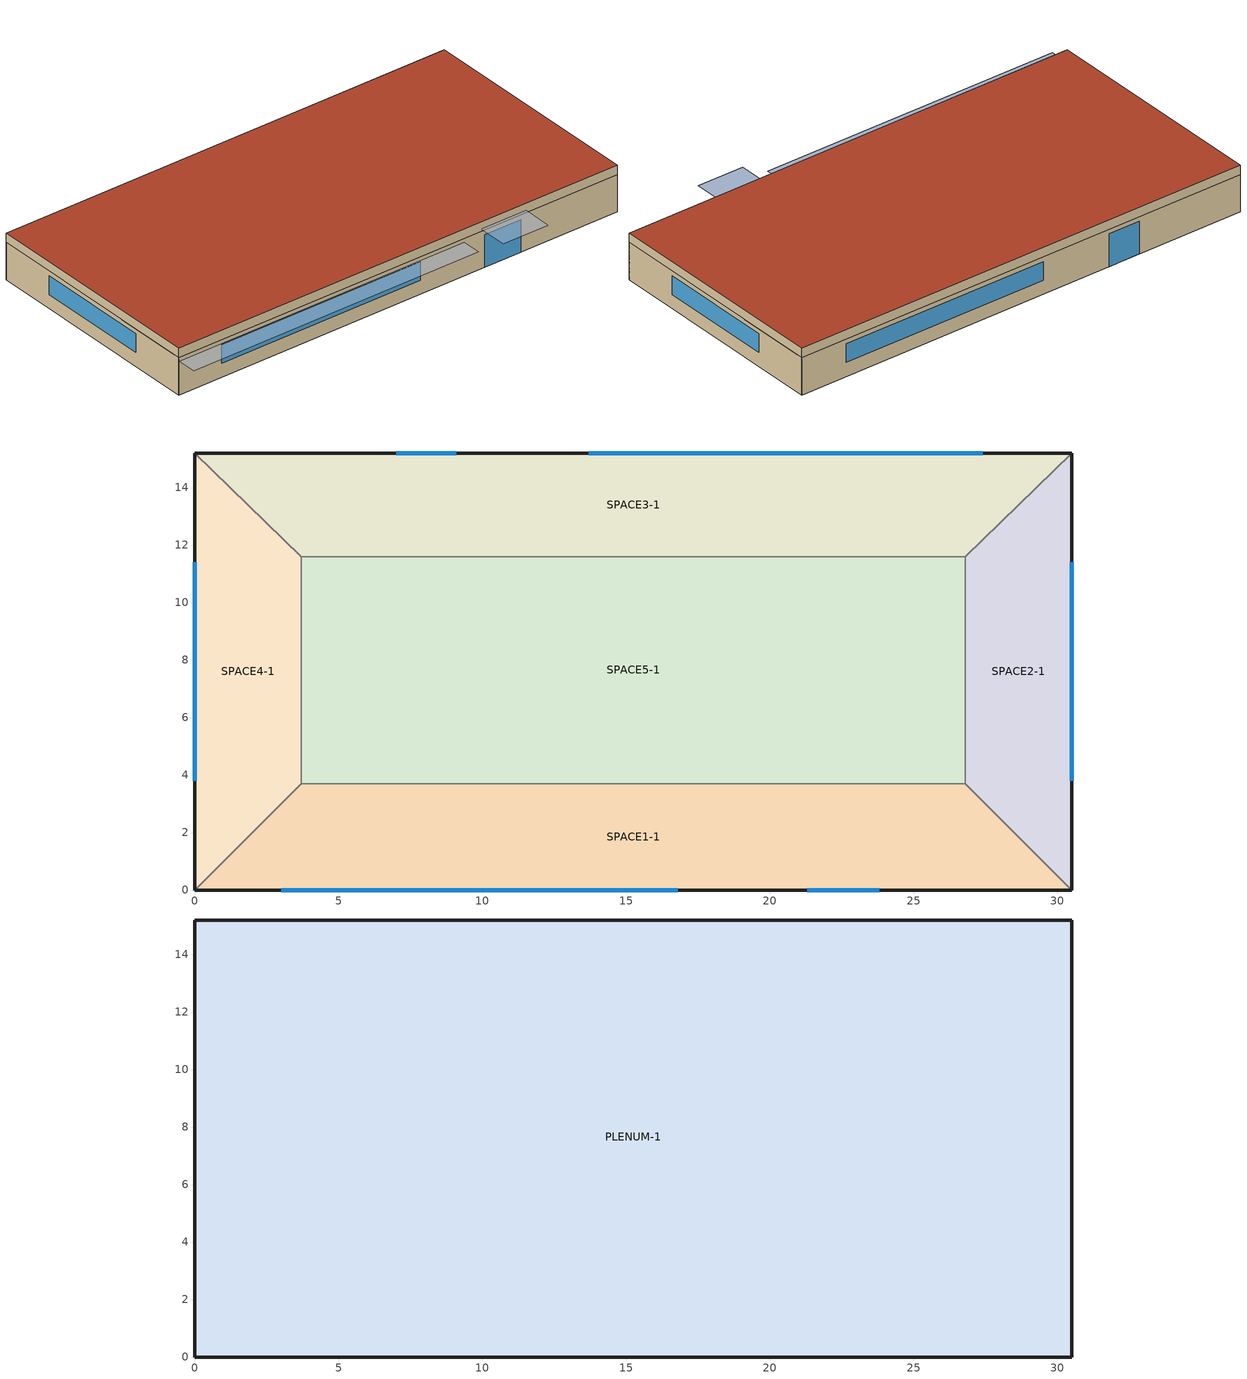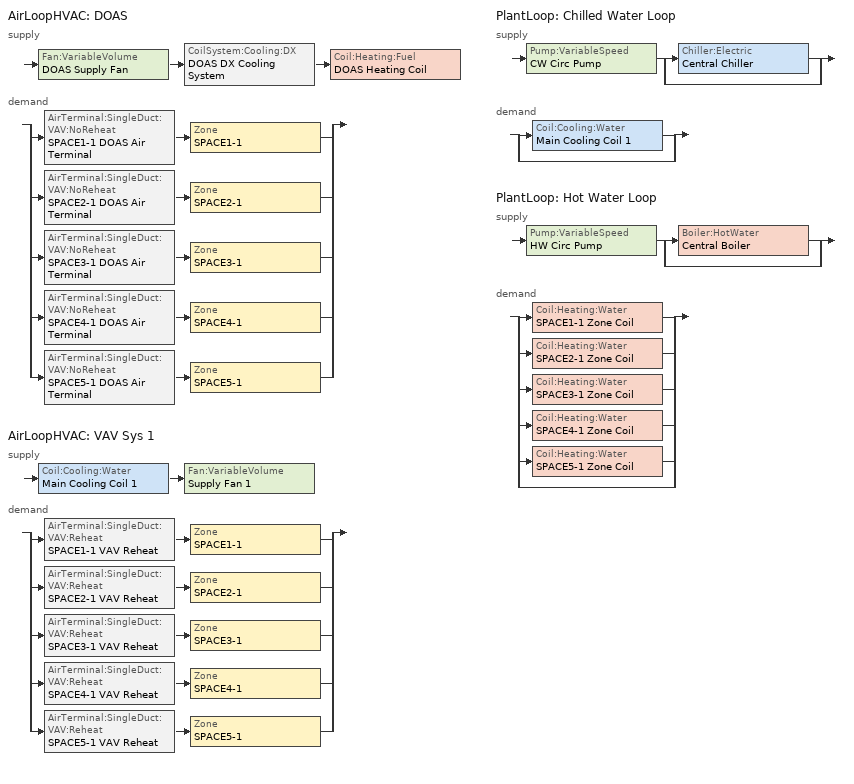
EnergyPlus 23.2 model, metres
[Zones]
SPACE3-1
 floor ground (FLOOR-SLAB-1): 26.8,11.6 3.7,11.6 0,15.2 30.5,15.2 z0
 wall outside (WALL-1): 30.5,15.2 0,15.2 z0:2.4
 wall to SPACE2-1 (INT-WALL-1): 26.8,11.6 30.5,15.2 z0:2.4
 wall to SPACE4-1 (INT-WALL-1): 0,15.2 3.7,11.6 z0:2.4
 wall to SPACE5-1 (INT-WALL-1): 3.7,11.6 26.8,11.6 z0:2.4
 window (Sgl Grey 3mm): 9.1,15.2 7,15.2 z0:2.1
 window (Dbl Clr 3mm/13mm Air): 27.4,15.2 13.7,15.2 z0.9:2.1
SPACE1-1
 floor ground (FLOOR-SLAB-1): 26.8,3.7 30.5,0 0,0 3.7,3.7 z0
 wall outside (WALL-1): 0,0 30.5,0 z0:2.4
 wall to SPACE2-1 (INT-WALL-1): 30.5,0 26.8,3.7 z0:2.4
 wall to SPACE4-1 (INT-WALL-1): 3.7,3.7 0,0 z0:2.4
 wall to SPACE5-1 (INT-WALL-1): 26.8,3.7 3.7,3.7 z0:2.4
 window (Sgl Grey 3mm): 21.3,0 23.8,0 z0:2.1
 window (Dbl Clr 3mm/13mm Air): 3,0 16.8,0 z0.9:2.1
SPACE2-1
 floor ground (FLOOR-SLAB-1): 26.8,11.6 30.5,15.2 30.5,0 26.8,3.7 z0
 wall outside (WALL-1): 30.5,0 30.5,15.2 z0:2.4
 wall to SPACE5-1 (INT-WALL-1): 26.8,11.6 26.8,3.7 z0:2.4
 window (Dbl Clr 3mm/13mm Air): 30.5,3.8 30.5,11.4 z0.9:2.1
SPACE4-1
 floor ground (FLOOR-SLAB-1): 3.7,3.7 0,0 0,15.2 3.7,11.6 z0
 wall outside (WALL-1): 0,15.2 0,0 z0:2.4
 wall to SPACE5-1 (INT-WALL-1): 3.7,3.7 3.7,11.6 z0:2.4
 window (Dbl Clr 3mm/13mm Air): 0,11.4 0,3.8 z0.9:2.1
SPACE5-1
 floor ground (FLOOR-SLAB-1): 26.8,11.6 26.8,3.7 3.7,3.7 3.7,11.6 z0
PLENUM-1
 floor to SPACE1-1 (CLNG-1): 26.8,3.7 30.5,0 0,0 3.7,3.7 z2.4
 floor to SPACE2-1 (CLNG-1): 26.8,11.6 30.5,15.2 30.5,0 26.8,3.7 z2.4
 floor to SPACE3-1 (CLNG-1): 26.8,11.6 3.7,11.6 0,15.2 30.5,15.2 z2.4
 floor to SPACE4-1 (CLNG-1): 3.7,3.7 0,0 0,15.2 3.7,11.6 z2.4
 floor to SPACE5-1 (CLNG-1): 26.8,11.6 26.8,3.7 3.7,3.7 3.7,11.6 z2.4
 wall outside (WALL-1): 30.5,15.2 0,15.2 0,0 30.5,0 30.5,15.2 z2.4:3
 roof outside (ROOF-1): 0,15.2 0,0 30.5,0 30.5,15.2 z3
shading: 0,-1.3 0,0 19.8,0 19.8,-1.3 z2.2; 21,-2 21,0 24.1,0 24.1,-2 z2.6
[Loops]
AirLoopHVAC 'DOAS'
 supply: Fan:VariableVolume 'DOAS Supply Fan' > CoilSystem:Cooling:DX 'DOAS DX Cooling System' > Coil:Heating:Fuel 'DOAS Heating Coil'
 demand: split
  | AirTerminal:SingleDuct:VAV:NoReheat 'SPACE1-1 DOAS Air Terminal' > Zone 'SPACE1-1'
  | AirTerminal:SingleDuct:VAV:NoReheat 'SPACE2-1 DOAS Air Terminal' > Zone 'SPACE2-1'
  | AirTerminal:SingleDuct:VAV:NoReheat 'SPACE3-1 DOAS Air Terminal' > Zone 'SPACE3-1'
  | AirTerminal:SingleDuct:VAV:NoReheat 'SPACE4-1 DOAS Air Terminal' > Zone 'SPACE4-1'
  | AirTerminal:SingleDuct:VAV:NoReheat 'SPACE5-1 DOAS Air Terminal' > Zone 'SPACE5-1'
AirLoopHVAC 'VAV Sys 1'
 supply: Coil:Cooling:Water 'Main Cooling Coil 1' > Fan:VariableVolume 'Supply Fan 1'
 demand: split
  | AirTerminal:SingleDuct:VAV:Reheat 'SPACE1-1 VAV Reheat' > Zone 'SPACE1-1'
  | AirTerminal:SingleDuct:VAV:Reheat 'SPACE2-1 VAV Reheat' > Zone 'SPACE2-1'
  | AirTerminal:SingleDuct:VAV:Reheat 'SPACE3-1 VAV Reheat' > Zone 'SPACE3-1'
  | AirTerminal:SingleDuct:VAV:Reheat 'SPACE4-1 VAV Reheat' > Zone 'SPACE4-1'
  | AirTerminal:SingleDuct:VAV:Reheat 'SPACE5-1 VAV Reheat' > Zone 'SPACE5-1'
PlantLoop 'Chilled Water Loop'
 supply: Pump:VariableSpeed 'CW Circ Pump' > split
  | Chiller:Electric 'Central Chiller'
  | bypass
 demand: split
  | Coil:Cooling:Water 'Main Cooling Coil 1'
  | bypass
PlantLoop 'Hot Water Loop'
 supply: Pump:VariableSpeed 'HW Circ Pump' > split
  | Boiler:HotWater 'Central Boiler'
  | bypass
 demand: split
  | Coil:Heating:Water 'SPACE1-1 Zone Coil'
  | Coil:Heating:Water 'SPACE2-1 Zone Coil'
  | Coil:Heating:Water 'SPACE3-1 Zone Coil'
  | Coil:Heating:Water 'SPACE4-1 Zone Coil'
  | Coil:Heating:Water 'SPACE5-1 Zone Coil'
  | bypass
[Building]
Building: Loads convergence tolerance value=0.04; Maximum number of warmup days=25; Minimum number of warmup days=6; North axis=30; Solar distribution=FullExterior; Temperature convergence tolerance value=0.4; Terrain=City
[Site:GroundTemperature:BuildingSurface]
20.03, 20.03, 20.13, 20.3, 20.43, 20.52, 20.62, 20.77, 20.78, 20.55, 20.44, 20.2
[Site:Location]
CHICAGO_IL_USA TMY2-94846: Elevation=190; Latitude=41.78; Longitude=-87.75; Time zone=-6
[SizingPeriod:DesignDay] Barometric pressure=99063; Day of month=21; Daylight saving time indicator=No; Humidity condition type=WetBulb; Rain indicator=No; Snow indicator=No; Solar model indicator=ASHRAEClearSky
Name | Daily dry bulb temperature range | Day type | Maximum dry bulb temperature | Month | Sky clearness | Wetbulb or dewpoint at maximum dry bulb | Wind direction | Wind speed
CHICAGO_IL_USA Annual Cooling 1% Design Conditions DB/MCWB | 10.7 | SummerDesignDay | 31.5 | 7 | 1 | 23 | 230 | 5.3
CHICAGO_IL_USA Annual Heating 99% Design Conditions DB | 0 | WinterDesignDay | -17.3 | 1 | 0 | -17.3 | 270 | 4.9
[Construction]
CLNG-1: MAT-CLNG-1
Dbl Clr 3mm/13mm Air: CLEAR 3MM, AIR 13MM, CLEAR 3MM
FLOOR-SLAB-1: CC03
INT-WALL-1: GP02, AL21, GP02
ROOF-1: RG01, BR01, IN46, WD01
Sgl Grey 3mm: GREY 3MM
WALL-1: WD01, PW03, IN02, GP01
[Material] Thermal absorptance=0.9
Name | Conductivity | Density | Roughness | Solar absorptance | Specific heat | Thickness | Visible absorptance
BR01 | 0.162 | 1121 | VeryRough | 0.7 | 1464 | 0.0095 | 0.7
CC03 | 1.31 | 2243 | MediumRough | 0.65 | 837 | 0.1016 | 0.65
GP01 | 0.16 | 801 | MediumSmooth | 0.75 | 837 | 0.0127 | 0.75
GP02 | 0.16 | 801 | MediumSmooth | 0.75 | 837 | 0.0159 | 0.75
IN02 | 0.043 | 10 | Rough | 0.75 | 837 | 0.0901 | 0.75
IN46 | 0.023 | 24 | VeryRough | 0.5 | 1590 | 0.0762 | 0.5
PW03 | 0.115 | 545 | MediumSmooth | 0.78 | 1213 | 0.0127 | 0.78
RG01 | 1.442 | 881 | Rough | 0.65 | 1674 | 0.0127 | 0.65
WD01 | 0.115 | 513 | MediumSmooth | 0.78 | 1381 | 0.0191 | 0.78
[Material:AirGap]
AL21: Thermal resistance=0.157
[Material:NoMass]
MAT-CLNG-1: Roughness=Rough; Solar absorptance=0.65; Thermal absorptance=0.65; Thermal resistance=0.652259; Visible absorptance=0.65
[WindowMaterial:Gas]
AIR 13MM: Gas type=Air; Thickness=0.0127
[WindowMaterial:Glazing] Back side infrared hemispherical emissivity=0.84; Conductivity=0.9; Front side infrared hemispherical emissivity=0.84; Infrared transmittance at normal incidence=0; Optical data type=SpectralAverage; Thickness=0.003
Name | Back side solar reflectance at normal incidence | Back side visible reflectance at normal incidence | Front side solar reflectance at normal incidence | Front side visible reflectance at normal incidence | Solar transmittance at normal incidence | Visible transmittance at normal incidence
CLEAR 3MM | 0.075 | 0.081 | 0.075 | 0.081 | 0.837 | 0.898
GREY 3MM | 0.061 | 0.061 | 0.061 | 0.061 | 0.626 | 0.611
[AirLoopHVAC] Design supply air flow rate=Autosize
DOAS; VAV Sys 1
[AirLoopHVAC:ExhaustSystem]
Name | Fan
ExhaustSystem1 | Central_Exhaust_Fan_1
ExhaustSystem2 | Central_Exhaust_Fan_2
[AirLoopHVAC:ReturnPlenum]
Return-Plenum-1: Zone=PLENUM-1
[AirTerminal:SingleDuct:VAV:NoReheat] Constant minimum air flow fraction=1; Maximum air flow rate=Autosize; Zone minimum air flow input method=Constant
SPACE1-1 DOAS Air Terminal; SPACE2-1 DOAS Air Terminal; SPACE3-1 DOAS Air Terminal; SPACE4-1 DOAS Air Terminal; SPACE5-1 DOAS Air Terminal
[AirTerminal:SingleDuct:VAV:Reheat] Availability schedule=ReheatCoilAvailSched; Constant minimum air flow fraction=0.3; Convergence tolerance=0.001; Damper heating action=Normal; Maximum air flow rate=Autosize; Maximum flow fraction during reheat=Autosize; Maximum flow per zone floor area during reheat=Autosize; Maximum hot water or steam flow rate=Autosize; Minimum hot water or steam flow rate=0; Zone minimum air flow input method=Constant
Name | Reheat coil
SPACE1-1 VAV Reheat | SPACE1-1 Zone Coil
SPACE2-1 VAV Reheat | SPACE2-1 Zone Coil
SPACE3-1 VAV Reheat | SPACE3-1 Zone Coil
SPACE4-1 VAV Reheat | SPACE4-1 Zone Coil
SPACE5-1 VAV Reheat | SPACE5-1 Zone Coil
[AvailabilityManager:LowTemperatureTurnOff]
CW Low Temp Limit: Applicability schedule=CoolingPumpAvailSched; Temperature=2
[AvailabilityManager:Scheduled]
Name | Schedule
DOAS Availability | OCCUPY-1
VAV Sys 1 Avail | FanAvailSched
[Boiler:HotWater]
Central Boiler: Boiler flow mode=LeavingSetpointModulated; Design water flow rate=Autosize; Efficiency curve temperature evaluation variable=LeavingBoiler; Fuel type=NaturalGas; Maximum part load ratio=1.2; Minimum part load ratio=0; Nominal capacity=Autosize; Nominal thermal efficiency=0.8; Normalized boiler efficiency curve=BoilerEfficiency; Optimum part load ratio=1; Water outlet upper temperature limit=100
[Chiller:Electric]
Central Chiller: Chilled water outlet temperature lower limit=5; Chiller flow mode=LeavingSetpointModulated; Condenser type=AirCooled; Design chilled water flow rate=Autosize; Design chilled water outlet temperature=6.67; Design condenser fluid flow rate=Autosize; Design condenser inlet temperature=35; Maximum part load ratio=1; Minimum part load ratio=0; Nominal capacity=Autosize; Nominal cop=3.2; Optimum part load ratio=0.65; Temperature rise coefficient=2.778; Coefficient 1 of capacity ratio curve=0.9949; Coefficient 1 of full load ratio curve=0.03303; Coefficient 1 of power ratio curve=2.333; Coefficient 2 of capacity ratio curve=-0.045954; Coefficient 2 of full load ratio curve=0.6852; Coefficient 2 of power ratio curve=-1.975; Coefficient 3 of capacity ratio curve=-0.0013543; Coefficient 3 of full load ratio curve=0.2818; Coefficient 3 of power ratio curve=0.6121
[Coil:Cooling:DX:TwoStageWithHumidityControlMode]
DOAS Cooling Coil: Dehumidification mode 1 stage 1 2 coil performance=DOAS Dehumid Perf 1+2; Dehumidification mode 1 stage 1 coil performance=DOAS Dehumid Perf 1; Minimum outdoor dry bulb temperature for compressor operation=0; Normal mode stage 1 2 coil performance=DOAS Standard Perf 1+2; Normal mode stage 1 coil performance=DOAS Standard Perf 1; Number of capacity stages=2; Number of enhanced dehumidification modes=1
[Coil:Cooling:Water]
Main Cooling Coil 1: Availability schedule=CoolingCoilAvailSched; Design air flow rate=Autosize; Design inlet air humidity ratio=Autosize; Design inlet air temperature=Autosize; Design inlet water temperature=Autosize; Design outlet air humidity ratio=Autosize; Design outlet air temperature=Autosize; Design water flow rate=Autosize; Design water temperature difference=4; Heat exchanger configuration=CrossFlow; Type of analysis=SimpleAnalysis
[Coil:Heating:Fuel]
DOAS Heating Coil: Burner efficiency=0.8; Fuel type=NaturalGas; Nominal capacity=Autosize; Off cycle parasitic fuel load=0; On cycle parasitic electric load=0; Part load fraction correlation curve=DOAS Heating Coil PLF-FPLR
[Coil:Heating:Water] Availability schedule=ReheatCoilAvailSched; Design water temperature difference=11; Maximum water flow rate=Autosize; Performance input method=UFactorTimesAreaAndDesignWaterFlowRate; Rated capacity=Autosize; Rated inlet air temperature=16.6; Rated inlet water temperature=82.2; Rated outlet air temperature=32.2; Rated outlet water temperature=71.1; U factor times area value=Autosize
SPACE1-1 Zone Coil; SPACE2-1 Zone Coil; SPACE3-1 Zone Coil; SPACE4-1 Zone Coil; SPACE5-1 Zone Coil
[CoilPerformance:DX:Cooling] Energy input ratio function of flow fraction curve=DOAS DX Coil EIR-FF; Gross rated sensible heat ratio=Autosize; Gross rated total cooling capacity=Autosize; Maximum cycling rate=0; Part load fraction correlation curve=DOAS DX Coil PLF; Rated air flow rate=Autosize; Total cooling capacity function of flow fraction curve=DOAS DX Coil Cap-FF
Name | Energy input ratio function of temperature curve | Fraction of air flow bypassed around coil | Gross rated cooling cop | Total cooling capacity function of temperature curve
DOAS Dehumid Perf 1 | DOAS DX Coil Dehum EIR-FT | 0.5 | 2.7 | DOAS DX Coil Dehum Cap-FT
DOAS Dehumid Perf 1+2 | DOAS DX Coil Dehum EIR-FT | 0 | 2.7 | DOAS DX Coil Dehum Cap-FT
DOAS Standard Perf 1 | DOAS DX Coil Std EIR-FT | 0.5 | 3 | DOAS DX Coil Std Cap-FT
DOAS Standard Perf 1+2 | DOAS DX Coil Std EIR-FT | 0 | 3 | DOAS DX Coil Std Cap-FT
[CoilSystem:Cooling:DX]
DOAS DX Cooling System: Cooling coil=DOAS Cooling Coil; Dehumidification control type=Multimode; Run on latent load=Yes; Run on sensible load=Yes
[Controller:WaterCoil]
Central Cooling Coil Controller 1: Action=Reverse; Actuator variable=Flow; Control variable=Temperature; Controller convergence tolerance=0.002; Maximum actuated flow=Autosize; Minimum actuated flow=0
[DesignSpecification:OutdoorAir] Outdoor air flow per person=0.00236; Outdoor air flow per zone=0; Outdoor air flow per zone floor area=0.000305; Outdoor air method=Sum
SZ DSOA SPACE1-1; SZ DSOA SPACE2-1; SZ DSOA SPACE3-1; SZ DSOA SPACE4-1; SZ DSOA SPACE5-1
[ElectricEquipment] Design level calculation method=EquipmentLevel; Fraction latent=0; Fraction lost=0; Fraction radiant=0.3; Schedule=EQUIP-1
Name | Design level | Zone or zonelist or space or spacelist
SPACE1-1 ElecEq 1 | 1056 | SPACE1-1
SPACE2-1 ElecEq 1 | 456 | SPACE2-1
SPACE3-1 ElecEq 1 | 1056 | SPACE3-1
SPACE4-1 ElecEq 1 | 456 | SPACE4-1
SPACE5-1 ElecEq 1 | 1976 | SPACE5-1
[Fan:SystemModel] Design electric power consumption=Autosize; Design maximum air flow rate=1; Design power sizing method=PowerPerFlowPerPressure; Electric power minimum flow rate fraction=0.2; Electric power per unit flow rate per unit pressure=1.66667; End use subcategory=General; Fan total efficiency=0.7; Motor efficiency=0.9; Motor in air stream fraction=1; Number of speeds=1; Speed control method=Discrete
Name | Design pressure rise
Central_Exhaust_Fan_1 | 10
Central_Exhaust_Fan_2 | 15
[Fan:VariableVolume] Fan power coefficient 5=0; Fan power minimum flow rate input method=Fraction; Fan total efficiency=0.7; Maximum flow rate=Autosize; Motor efficiency=0.9; Motor in airstream fraction=1
Name | Availability schedule | Fan power coefficient 1 | Fan power coefficient 2 | Fan power coefficient 3 | Fan power coefficient 4 | Fan power minimum flow fraction | Pressure rise
DOAS Supply Fan | OCCUPY-1 | 0.00153024 | 0.00520806 | 1.10862 | -0.116356 | 0 | 1000
Supply Fan 1 | FanAvailSched | 0.350712 | 0.308505 | -0.541374 | 0.871988 | 0.25 | 600
[Lights] Design level calculation method=LightingLevel; End use subcategory=GeneralLights; Fraction radiant=0.59; Fraction replaceable=0; Fraction visible=0.2; Return air fraction=0.2; Schedule=LIGHTS-1
Name | Lighting level | Zone or zonelist or space or spacelist
SPACE1-1 Lights 1 | 1584 | SPACE1-1
SPACE2-1 Lights 1 | 684 | SPACE2-1
SPACE3-1 Lights 1 | 1584 | SPACE3-1
SPACE4-1 Lights 1 | 684 | SPACE4-1
SPACE5-1 Lights 1 | 2964 | SPACE5-1
[People] Activity level schedule=ActSchd; Fraction radiant=0.3; Number of people calculation method=People; Number of people schedule=OCCUPY-1
Name | Number of people | Zone or zonelist or space or spacelist
SPACE1-1 People 1 | 11 | SPACE1-1
SPACE2-1 People 1 | 5 | SPACE2-1
SPACE3-1 People 1 | 11 | SPACE3-1
SPACE4-1 People 1 | 5 | SPACE4-1
SPACE5-1 People 1 | 20 | SPACE5-1
[PlantEquipmentList]
Cooling Plant: Central Chiller, Chiller:Electric
heating plant: Central Boiler, Boiler:HotWater
[PlantEquipmentOperation:CoolingLoad]
Central Chiller Only: Load range 1 lower limit=0; Load range 1 upper limit=900000; Range 1 equipment list=Cooling Plant
[PlantEquipmentOperation:HeatingLoad]
Central Boiler Only: Load range 1 lower limit=0; Load range 1 upper limit=1000000; Range 1 equipment list=heating plant
[PlantEquipmentOperationSchemes] Control scheme 1 schedule=PlantOnSched
Name | Control scheme 1
CW Loop Operation | Central Chiller Only
Hot Loop Operation | Central Boiler Only
[PlantLoop] Fluid type=Water; Load distribution scheme=SequentialLoad; Maximum loop flow rate=Autosize; Minimum loop flow rate=0
Name | Maximum loop temperature | Minimum loop temperature | Plant equipment operation scheme
Chilled Water Loop | 98 | 1 | CW Loop Operation
Hot Water Loop | 100 | 10 | Hot Loop Operation
[Pump:VariableSpeed] Design maximum flow rate=Autosize; Design minimum flow rate=0; Design power consumption=Autosize; Design pump head=179352; Fraction of motor inefficiencies to fluid stream=0; Motor efficiency=0.9; Pump control type=Intermittent; Coefficient 1 of the part load performance curve=0; Coefficient 2 of the part load performance curve=1; Coefficient 3 of the part load performance curve=0; Coefficient 4 of the part load performance curve=0
Name | Pump flow rate schedule
CW Circ Pump | CoolingPumpAvailSched
HW Circ Pump
[SetpointManager:MixedAir]
Mixed Air Temp Manager 1: Control variable=Temperature; Setpoint node or nodelist=Main Branch SetPoint Node List
[SetpointManager:Scheduled]
Name | Control variable | Schedule | Setpoint node or nodelist
Central Boiler Setpoint Manager | Temperature | HW Loop Temp Schedule | Central Boiler Outlet Node
Central Chiller Setpoint Manager | Temperature | CW Loop Temp Schedule | Central Chiller Outlet Node
Chilled Water Loop Setpoint Manager | Temperature | CW Loop Temp Schedule | CW Supply Outlet Node
DOAS Cooling Supply Air Temp Manager | Temperature | HVACTemplate-Always 12.8 | DOAS Cooling Setpoint Nodes
DOAS Dehumidification Setpoint Manager | MaximumHumidityRatio | HVACTemplate-Always 0.00924 | DOAS Cooling Coil Outlet
DOAS Heating Supply Air Temp Manager | Temperature | HVACTemplate-Always 12.2 | DOAS Heating Coil Outlet
Hot Water Loop Setpoint Manager | Temperature | HW Loop Temp Schedule | HW Supply Outlet Node
Supply Air Temp Manager 1 | Temperature | Seasonal Reset Supply Air Temp Sch | VAV Sys 1 Outlet Node
[Sizing:Plant]
Name | Design loop exit temperature | Loop design temperature difference | Loop type
Hot Water Loop | 82 | 11 | Heating
Chilled Water Loop | 7 | 4 | Cooling
[Sizing:System] Central cooling design supply air temperature=12.8; Cooling design capacity=Autosize; Cooling design capacity method=CoolingDesignCapacity; Cooling supply air flow rate=0; Cooling supply air flow rate method=DesignDay; Design outdoor air flow rate=Autosize; Heating design capacity=Autosize; Heating design capacity method=HeatingDesignCapacity; Heating supply air flow rate=0; Heating supply air flow rate method=DesignDay; Precool design humidity ratio=0.008; Precool design temperature=11; Preheat design humidity ratio=0.008; Type of zone sum to use=NonCoincident; Zone maximum outdoor air fraction=1
Name | 100 outdoor air in cooling | 100 outdoor air in heating | Central cooling capacity control method | Central cooling design supply air humidity ratio | Central heating design supply air humidity ratio | Central heating design supply air temperature | Central heating maximum system air flow ratio | Preheat design temperature | Type of load to size on | System outdoor air method
VAV Sys 1 | No | No | VAV | 0.008 | 0.008 | 16.7 | 0.3 | 4.5 | Sensible
DOAS | Yes | Yes | OnOff | 0.00924 | 0.003 | 12.2 | 1 | 2 | VentilationRequirement | ZoneSum
[Sizing:Zone] Account for dedicated outdoor air system=Yes; Cooling design air flow method=DesignDayWithLimit; Dedicated outdoor air high setpoint temperature for design=12.3; Dedicated outdoor air low setpoint temperature for design=12.2; Dedicated outdoor air system control strategy=ColdSupplyAir; Heating design air flow method=DesignDay; Zone cooling design supply air humidity ratio=0.009; Zone cooling design supply air temperature=14; Zone cooling design supply air temperature input method=SupplyAirTemperature; Zone cooling sizing factor=0; Zone heating design supply air humidity ratio=0.004; Zone heating design supply air temperature=50; Zone heating design supply air temperature input method=SupplyAirTemperature; Zone heating sizing factor=0
Name | Design specification outdoor air object
SPACE1-1 | SZ DSOA SPACE1-1
SPACE2-1 | SZ DSOA SPACE2-1
SPACE3-1 | SZ DSOA SPACE3-1
SPACE4-1 | SZ DSOA SPACE4-1
SPACE5-1 | SZ DSOA SPACE5-1
[ThermostatSetpoint:DualSetpoint]
DualSetPoint: Cooling setpoint temperature schedule=Clg-SetP-Sch; Heating setpoint temperature schedule=Htg-SetP-Sch
[ThermostatSetpoint:SingleCooling]
CoolingSetpoint: Setpoint temperature schedule=Clg-SetP-Sch
[ThermostatSetpoint:SingleHeating]
HeatingSetpoint: Setpoint temperature schedule=Htg-SetP-Sch
[Zone] Multiplier=1; Type=1
Name | Ceiling height | Volume
PLENUM-1 | 0.6096 | 283.2
SPACE1-1; SPACE3-1 | 2.4384 | 239.247
SPACE2-1; SPACE4-1 | 2.4384 | 103.311
SPACE5-1 | 2.4384 | 447.683
[ZoneControl:Thermostat] Control 1=CoolingSetPoint; Control 2=HeatingSetpoint; Control 3=DualSetPoint; Control type schedule=Zone Control Type Sched
Name | Zone or zonelist
SPACE1-1 Control | SPACE1-1
SPACE2-1 Control | SPACE2-1
SPACE3-1 Control | SPACE3-1
SPACE4-1 Control | SPACE4-1
SPACE5-1 Control | SPACE5-1
[Zone equipment]
SPACE1-1: SPACE1-1 DOAS Air Terminal, SPACE1-1 VAV Reheat
SPACE2-1: SPACE2-1 DOAS Air Terminal, SPACE2-1 VAV Reheat
SPACE3-1: SPACE3-1 DOAS Air Terminal, SPACE3-1 VAV Reheat
SPACE4-1: SPACE4-1 DOAS Air Terminal, SPACE4-1 VAV Reheat
SPACE5-1: SPACE5-1 DOAS Air Terminal, SPACE5-1 VAV Reheat
[ZoneHVAC:ExhaustControl] Flow control type=Scheduled
Name | Zone | Design exhaust flow rate
Zone1Exh1 | SPACE1-1 | 0.1
Zone2Exh1 | SPACE2-1 | Autosize
Zone3Exh1 | SPACE3-1 | Autosize
Zone4Exh1 | SPACE4-1 | Autosize
Zone5Exh1 | SPACE5-1 | Autosize
[ZoneInfiltration:DesignFlowRate] Constant term coefficient=0; Design flow rate calculation method=Flow/Zone; Schedule=INFIL-SCH; Temperature term coefficient=0; Velocity squared term coefficient=0; Velocity term coefficient=0.2237
Name | Design flow rate | Zone or zonelist or space or spacelist
SPACE1-1 Infil 1 | 0.032 | SPACE1-1
SPACE2-1 Infil 1 | 0.014 | SPACE2-1
SPACE3-1 Infil 1 | 0.032 | SPACE3-1
SPACE4-1 Infil 1 | 0.014 | SPACE4-1
SPACE5-1 Infil 1 | 0.062 | SPACE5-1
[Curve:Biquadratic] Maximum value of x=100; Maximum value of y=100; Minimum value of x=-100; Minimum value of y=-100
Name | Coefficient1 constant | Coefficient2 x | Coefficient3 x 2 | Coefficient4 y | Coefficient5 y 2 | Coefficient6 x y
DOAS DX Coil Dehum Cap-FT | 0.59678 | 0.0342166 | 0.000113924 | -0.00375859 | -9.17495e-05 | -8.98373e-05
DOAS DX Coil Dehum EIR-FT | 0.435348 | 0.00401564 | 0.000604235 | 0.015824 | 0.000747287 | -0.00177974
DOAS DX Coil Std Cap-FT | 1.06794 | -0.0312618 | 0.00197431 | -0.00272643 | -5.52654e-05 | -6.31169e-05
DOAS DX Coil Std EIR-FT | 0.17406 | 0.0222815 | -0.000134077 | 0.028298 | 0.0004851 | -0.00167709
[Curve:Cubic]
DOAS Heating Coil PLF-FPLR: Maximum value of x=1; Minimum value of x=0; Coefficient1 constant=0.8; Coefficient2 x=0.2; Coefficient3 x 2=0; Coefficient4 x 3=0
[Curve:Quadratic]
Name | Maximum value of x | Minimum value of x | Coefficient1 constant | Coefficient2 x | Coefficient3 x 2
BoilerEfficiency | 1 | 0 | 1 | 0 | 0
DOAS DX Coil Cap-FF | 1.5 | 0.5 | 0.8 | 0.2 | 0
DOAS DX Coil EIR-FF | 1.5 | 0.5 | 1.1552 | -0.1808 | 0.0256
DOAS DX Coil PLF | 1 | 0 | 0.85 | 0.15 | 0
[Schedule:Compact]
ActSchd: Through: 12/31, For: AllDays, Until: 24:00, 117.24
CW Loop Temp Schedule: Through: 12/31, For: AllDays, Until: 24:00, 7.22
Clg-SetP-Sch: Through: 12/31, For: SummerDesignDay, Until: 24:00, 23.9, For: WinterDesignDay, Until: 24:00, 29.4, For: WeekDays, Until: 6:00, 29.4, Until: 20:00, 23.9, Until: 24:00, 29.4, For: WeekEnds Holiday, Until: 24:00, 29.4, For: AllOtherDays, Until: 24:00, 29.4
CoolingCoilAvailSched: Through: 12/31, For: WeekDays, Until: 6:00, 0, Until: 20:00, 1, Until: 24:00, 0, For: SummerDesignDay WinterDesignDay, Until: 24:00, 1, For: AllOtherDays, Until: 24:00, 0
CoolingPumpAvailSched; PlantOnSched: Through: 12/31, For: AllDays, Until: 24:00, 1
EQUIP-1: Through: 12/31, For: WeekDays SummerDesignDay CustomDay1 CustomDay2, Until: 8:00, 0.02, Until: 9:00, 0.4, Until: 14:00, 0.9, Until: 15:00, 0.8, Until: 16:00, 0.7, Until: 18:00, 0.5, Until: 20:00, 0.3, Until: 24:00, 0.02, For: Weekends WinterDesignDay Holiday, Until: 24:00, 0.2
FanAvailSched; ReheatCoilAvailSched: Through: 3/31, For: AllDays, Until: 24:00, 1, Through: 9/30, For: WeekDays, Until: 6:00, 0, Until: 20:00, 1, Until: 24:00, 0, For: SummerDesignDay WinterDesignDay, Until: 24:00, 1, For: AllOtherDays, Until: 24:00, 0, Through: 12/31, For: AllDays, Until: 24:00, 1
HVACTemplate-Always 0.00924: Through: 12/31, For: AllDays, Until: 24:00, 0.00924
HVACTemplate-Always 12.2: Through: 12/31, For: AllDays, Until: 24:00, 12.2
HVACTemplate-Always 12.8: Through: 12/31, For: AllDays, Until: 24:00, 12.8
HW Loop Temp Schedule: Through: 12/31, For: AllDays, Until: 24:00, 82
Htg-SetP-Sch: Through: 12/31, For: SummerDesignDay, Until: 24:00, 16.7, For: WinterDesignDay, Until: 24:00, 22.2, For: WeekDays, Until: 6:00, 16.7, Until: 20:00, 22.2, Until: 24:00, 16.7, For: WeekEnds Holiday, Until: 24:00, 16.7, For: AllOtherDays, Until: 24:00, 16.7
INFIL-SCH: Through: 3/31, For: AllDays, Until: 24:00, 1, Through: 10/31, For: AllDays, Until: 24:00, 0, Through: 12/31, For: AllDays, Until: 24:00, 1
LIGHTS-1: Through: 12/31, For: WeekDays SummerDesignDay CustomDay1 CustomDay2, Until: 8:00, 0.05, Until: 9:00, 0.9, Until: 10:00, 0.95, Until: 11:00, 1, Until: 12:00, 0.95, Until: 13:00, 0.8, Until: 14:00, 0.9, Until: 18:00, 1, Until: 19:00, 0.6, Until: 21:00, 0.2, Until: 24:00, 0.05, For: Weekends WinterDesignDay Holiday, Until: 24:00, 0.05
OCCUPY-1: Through: 12/31, For: WeekDays SummerDesignDay CustomDay1 CustomDay2, Until: 8:00, 0, Until: 11:00, 1, Until: 12:00, 0.8, Until: 13:00, 0.4, Until: 14:00, 0.8, Until: 18:00, 1, Until: 19:00, 0.5, Until: 24:00, 0, For: Weekends WinterDesignDay Holiday, Until: 24:00, 0
Seasonal Reset Supply Air Temp Sch: Through: 3/31, For: AllDays, Until: 24:00, 16, Through: 9/30, For: AllDays, Until: 24:00, 13, Through: 12/31, For: AllDays, Until: 24:00, 16
Zone Control Type Sched: Through: 12/31, For: SummerDesignDay, Until: 24:00, 2, For: WinterDesignDay, Until: 24:00, 1, For: AllOtherDays, Until: 24:00, 4
